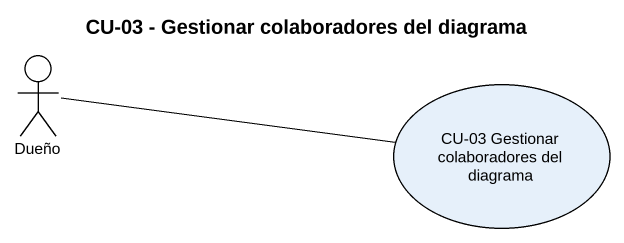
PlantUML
@startuml
title CU-03 - Gestionar colaboradores del diagrama
actor Dueño
usecase "CU-03 Gestionar colaboradores del diagrama" as CU_03_Gestionar
Dueño -right- CU_03_Gestionar
@enduml
